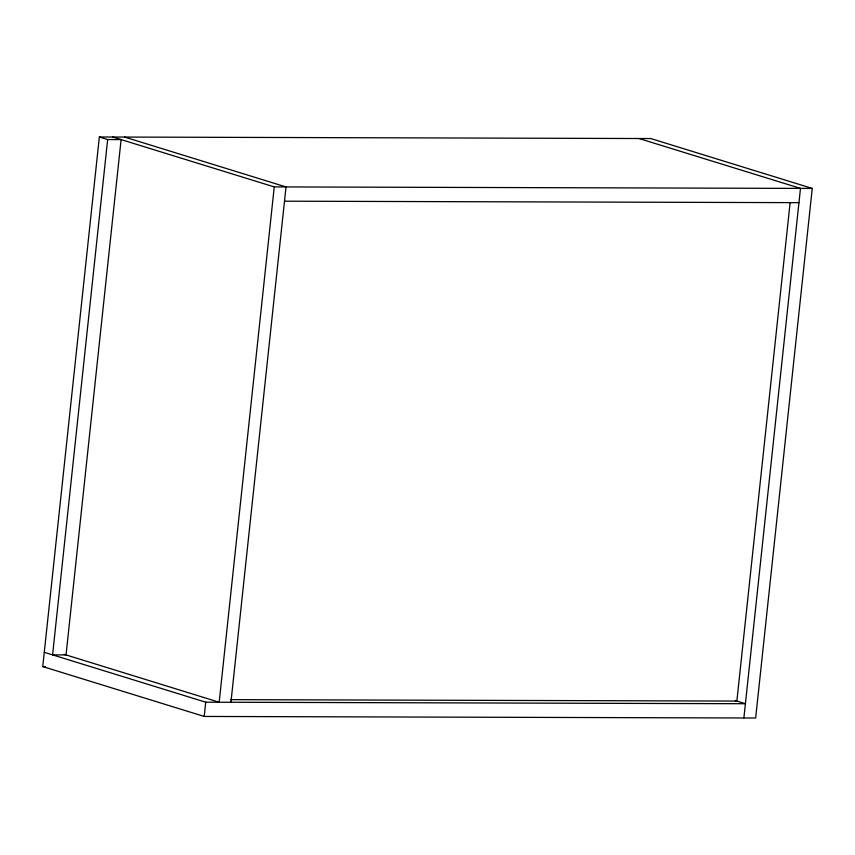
<?xml version="1.0" encoding="UTF-8"?>
<svg xmlns="http://www.w3.org/2000/svg" width="855" height="855" viewBox="0 0 855 855"><rect width="100%" height="100%" fill="white"/><g stroke="black" fill="none" stroke-linecap="round" stroke-linejoin="round"><path stroke-width="1.28" d="M42.75 666.569L99.351 136.992L650.794 138.553L812.25 188.431L755.649 718.008L204.206 716.447L42.75 666.569L45.422 666.579M107.655 139.557L52.583 654.887L66.038 654.919L121.111 139.589L107.655 139.557L99.351 136.992M204.206 716.447L205.724 702.19L44.278 652.312M112.796 137.024L274.252 186.903L219.179 702.233L64.082 654.321M230.946 702.265L286.019 186.935L124.563 137.057M790.127 202.656L736.86 701.079L230.401 699.647M743.882 717.976L800.483 188.389L639.027 138.521M274.252 186.903L812.25 188.431M284.491 201.192L798.955 202.656M205.724 702.19L745.41 703.718L735.236 700.576"/></g></svg>
